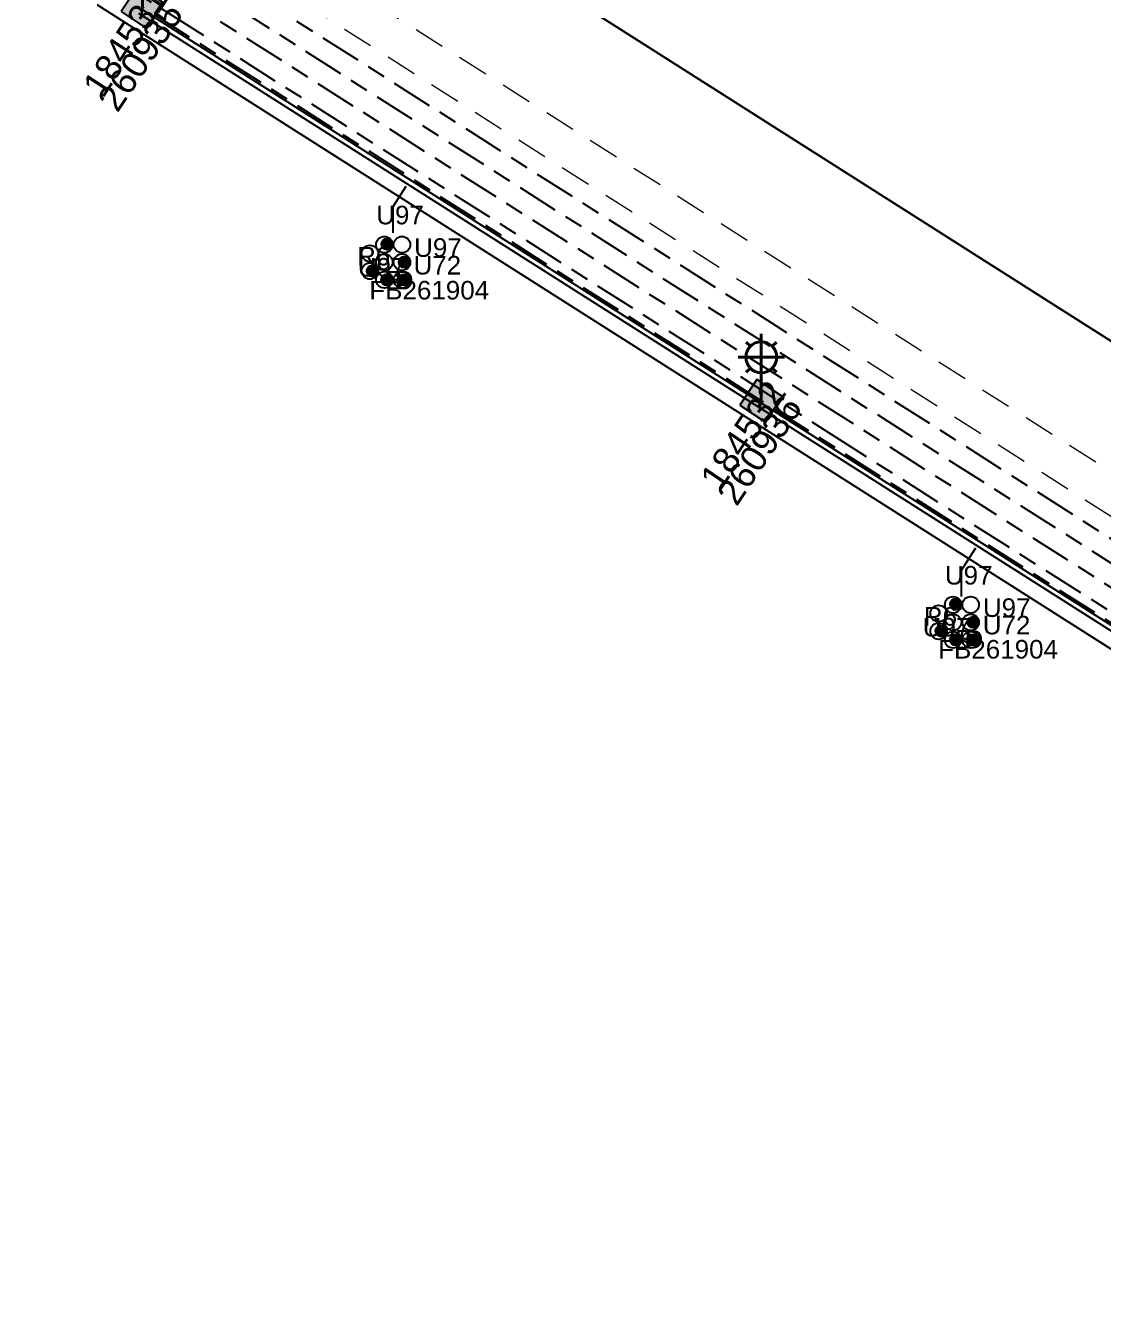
# Model space of a CAD drawing. Header units: metres. Extents: x 0 to 294317, y 0 to 6233398.
# Drawn here: x 292961.3 to 293065.6, y 6231828.6 to 6231952.5 of the extents above; entities that cross this region are included whole.
import ezdxf
from ezdxf import colors
from ezdxf.entities.mleader import LeaderData, LeaderLine
from ezdxf.enums import TextEntityAlignment as Align
from ezdxf.math import Vec2, Vec3

# ---------------------------------------------------------------- set-up
doc = ezdxf.new("R2010")
doc.units = ezdxf.units.M
doc.linetypes.add('Cable Exist UG', pattern=[8.2, 4, -1.2, 1.8, -1.2])
doc.linetypes.add('Dash', pattern=[5, 3, -2])
doc.layers.get('0').update_dxf_attribs({"color": 6})
for name, color, linetype in [('_User Miscellaneous1', 7, 'Continuous'), ('_User Miscellaneous2', 7, 'Continuous'), ('Duct_SP_EXT', 7, 'Continuous'), ('Equip_SP_SL_EXT', 7, 'Continuous'), ('Mains_HV_EXT', 7, 'Continuous'), ('Mains_SL_EXT', 7, 'Continuous'), ('SupportsUG_SP_LV_SL_EXT', 7, 'Continuous')]:
    doc.layers.add(name, color=color, linetype=linetype)
doc.layers.add('Cadastre Developer_SP_EXT', color=9, linetype='Continuous', lineweight=5)
doc.layers.add('Cadastre Land Parcels_SP_EXT', color=9, linetype='Continuous', lineweight=5)
doc.styles.add('COLUMN_LABEL', font='arial.ttf')
doc.styles.add('iecARIAL', font='arial.ttf', dxfattribs={"height": 2})
doc.styles.add('POLE_LABEL', font='arial.ttf')
doc.styles.get("Standard").update_dxf_attribs({"font": 'arial.ttf'})

# ---------------------------------------------------------------- blocks, each defined once
blk = doc.blocks.new('COLUMN_EXT')
blk.add_hatch(color=256).paths.add_polyline_path([(-1.49, 1.48), (-1.49, -1.49), (1.48, -1.49), (1.48, 1.48)])
blk.add_lwpolyline([(-1.49, -1.49), (1.48, -1.49), (1.48, 1.48), (-1.49, 1.48)], close=True)
for tag, height, style, flags, p in [('ASSET_NUM', 2.5, 'COLUMN_LABEL', 8, (2, 2)), ('STRUCTURE_PLANT_NUMBER', 0.2, 'POLE_LABEL', 9, (1.81, 0.03)), ('STREET_CODE', 0.2, 'COLUMN_LABEL', 9, (1.81, -0.2))]:
    blk.add_attdef(tag, text='', height=height, dxfattribs=dict(style=style, flags=flags)).set_placement(p, align=Align.MIDDLE_LEFT)
at = {"flags": 9}
for tag, p in [('COLUMN_TYPE', (1.81, -0.4)), ('OWNED_BY', (1.81, -0.6)), ('STATE', (1.81, -0.8)), ('USAGE', (1.81, -1)), ('LEGEND', (1.81, -1.2)), ('STREETNAME', (1.81, -1.6)), ('SUBURB', (1.81, -1.8)), ('LOCATION', (1.81, -1.4)), ('NOTES', (1.81, -2))]:
    blk.add_attdef(tag, text='', height=0.2, dxfattribs=at).set_placement(p, align=Align.MIDDLE_LEFT)
at = {"flags": 1}
blk.add_attdef('Z', (1.81, -2.35), '', height=0.2, dxfattribs=at)
blk = doc.blocks.new('DUCT_EXT')
blk.add_circle((0, 0.8), 0.8)
at = {"flags": 1}
blk.add_attdef('Z', (0, 0), '', height=0.2, dxfattribs=at)
at = {"flags": 9}
for tag, p in [('DUCT_CODE', (0, 0)), ('XSECT_TYPE', (0, -0.2)), ('STATE', (0, -0.6)), ('FB_REFERENCE', (0, -0.4)), ('NOTES', (0, -0.8))]:
    blk.add_attdef(tag, text='', height=0.2, dxfattribs=at).set_placement(p, align=Align.MIDDLE_LEFT)
blk = doc.blocks.new('SL_LANTERN_EXT')
at = {"lineweight": 40}
for p, q in [((0, 1.97), (0, 6.47)), ((-1.46, 5.68), (-1.06, 5.28)), ((1.46, 5.68), (1.06, 5.28)), ((-2.25, 4.22), (2.25, 4.22)), ((-1.46, 2.76), (-1.06, 3.16)), ((0, 0), (0, 2.72)), ((1.46, 2.76), (1.06, 3.16))]:
    blk.add_line(p, q, dxfattribs=at)
blk.add_circle((0, 4.22), 1.5, dxfattribs=at)
at = {"style": 'iecARIAL', "flags": 8}
blk.add_attdef('ASSET_NUM', (1.5, 1.5), '', height=2.5, dxfattribs=at)
for tag, p, height, flags in [('CONSTRUCTED_VOLTAGE', (0.98, -0.65), 0.2, 9), ('CONTROL_TYPE', (0.98, -0.85), 0.2, 9), ('LANTERN_PURPOSE', (0.98, -1.05), 0.2, 9), ('LANTERN_TYPE', (0.98, -1.25), 0.2, 9), ('LNUMBER', (2.18, -3.25), 2.5, 8), ('OPERATING_VOLTAGE', (0.98, -1.65), 0.2, 9), ('ORIENTATION', (0.98, -1.85), 0.2, 9), ('OWNED_BY', (0.98, -2.05), 0.2, 9), ('STATE', (0.98, -2.25), 0.2, 9), ('NO_PHASES', (0.98, -1.45), 0.2, 9), ('USAGE', (0.98, -2.45), 0.2, 9), ('CEXIST', (0.98, -2.65), 0.2, 9), ('CNEW', (0.98, -2.85), 0.2, 9), ('CNUMBER', (0.98, -3.05), 0.2, 9), ('CREMOVE', (0.98, -3.25), 0.2, 9), ('CREPLACE', (0.98, -3.45), 0.2, 9), ('LKINGHEIGHT', (0.98, -3.65), 0.2, 9), ('LBRACKET', (0.98, -3.85), 0.2, 9), ('LBRACKETVOCAB', (0.98, -4.05), 0.2, 9), ('LCATEGORY', (0.98, -4.25), 0.2, 9), ('LCHARGE1', (0.98, -4.45), 0.2, 9), ('LCHARGE1PERCENT', (0.98, -4.65), 0.2, 9), ('LCHARGE2', (0.98, -4.85), 0.2, 9), ('LCHARGE2PERCENT', (0.98, -5.05), 0.2, 9), ('LCHARGE3', (0.98, -5.25), 0.2, 9), ('LCHARGE3PERCENT', (0.98, -5.45), 0.2, 9), ('LEXIST', (0.98, -5.65), 0.2, 9), ('LLAMP', (0.98, -5.85), 0.2, 9), ('LLAMPVOCAB', (0.98, -6.05), 0.2, 9), ('LMAST', (0.98, -6.25), 0.2, 9), ('LMASTVOCAB', (0.98, -6.45), 0.2, 9), ('LNEW', (0.98, -6.65), 0.2, 9), ('LANTNUMBER', (0.98, -6.85), 0.2, 9), ('LOUTREACH', (0.98, -7.25), 0.2, 9), ('LOUTREACHVOCAB', (0.98, -7.45), 0.2, 9), ('LRATECODE', (0.98, -7.65), 0.2, 9), ('LREMOVE', (0.98, -7.85), 0.2, 9), ('LREPLACE', (0.98, -8.05), 0.2, 9), ('LTYPE', (0.98, -8.25), 0.2, 9), ('LTYPEVOCAB', (0.98, -8.45), 0.2, 9), ('LEGEND', (0.98, -8.65), 0.2, 9), ('LOCATION', (0.98, -8.85), 0.2, 9), ('STREETNAME', (0.98, -9.25), 0.2, 9), ('SUBURB', (0.98, -9.45), 0.2, 1), ('NOTES', (0.98, -9.05), 0.2, 9)]:
    blk.add_attdef(tag, p, '', height=height, dxfattribs=dict(flags=flags))
blk = doc.blocks.new('CABLE_LARGE_EXT')
h = blk.add_hatch(color=256)
edge = h.paths.add_edge_path()
edge.add_arc((0, 0.55), 0.55, 0, 360)
blk.add_circle((0, 0.55), 0.55)
at = {"flags": 1}
blk.add_attdef('Z', (0, 0), '', height=0.2, dxfattribs=at)
at = {"flags": 9}
for tag, p in [('COND_CODE', (0, 0)), ('STATE', (0, -0.4)), ('XSECT_SIZE', (0, -0.6)), ('FB_REFERENCE', (0, -0.2)), ('NOTES', (0, -0.8))]:
    blk.add_attdef(tag, text='', height=0.2, dxfattribs=at).set_placement(p, align=Align.MIDDLE_LEFT)

msp = doc.modelspace()

# ---------------------------------------------------------------- linework, layer by layer
at = {"layer": '_User Miscellaneous1', "linetype": 'Continuous'}
msp.add_lwpolyline([(293190.59, 6232065.82), (293088.49, 6232132.5), (292984.66, 6231973.91), (293087.56, 6231908.46), (293190.59, 6232065.82)], close=True, dxfattribs=at)
msp.add_lwpolyline([(293241.99, 6231810.28), (293190.48, 6231843.03), (293139.02, 6231875.75), (293087.56, 6231908.46), (292984.66, 6231973.91), (292933.2, 6232006.61), (292881.75, 6232039.14), (292875.12, 6232043.36), (292871.8, 6232045.59), (292868.6, 6232048), (292865.53, 6232050.58), (292863.95, 6232052.05), (292850.19, 6232029.43), (292852.86, 6232027.89), (292958.26, 6231960.87), (293147.25, 6231840.71), (293184.8, 6231816.83)], dxfattribs=at)
at = {"layer": 'Cadastre Developer_SP_EXT', "linetype": 'Dash'}
msp.add_lwpolyline([(293166.14, 6231845.81), (292872.2, 6232032.82), (292849.09, 6232048.8), (292846.29, 6232043.56), (292853.93, 6232039.81), (292861.37, 6232035.36), (293164.33, 6231842.65)], dxfattribs=at)
at = {"layer": 'Cadastre Land Parcels_SP_EXT', "linetype": 'Continuous'}
msp.add_lwpolyline([(293020.71, 6231646.68), (293147.25, 6231840.71), (293147.25, 6231840.71), (292958.26, 6231960.87), (292886.03, 6231847.4), (292980.94, 6231784.88)], dxfattribs=at)
at = {"layer": 'Duct_SP_EXT'}
for p, q in [((292972.23, 6231953.71), (293032.18, 6231915.6)), ((292972.49, 6231954.12), (293032.43, 6231916)), ((293032.18, 6231915.6), (293032.31, 6231915.8)), ((293032.18, 6231915.6), (293032.31, 6231915.8)), ((293032.18, 6231915.6), (293092.1, 6231877.5)), ((293032.43, 6231916), (293032.31, 6231915.8)), ((293032.43, 6231916), (293032.31, 6231915.8)), ((293032.43, 6231916), (293092.36, 6231877.9))]:
    msp.add_line(p, q, dxfattribs=at)
for points in [[(292996.86, 6231932.43), (292996.86, 6231934.98), (292998.12, 6231936.94)], [(293051.89, 6231897.21), (293051.89, 6231899.74), (293053.29, 6231901.93)]]:
    msp.add_lwpolyline(points, dxfattribs=at)
at = {"layer": 'Mains_HV_EXT', "linetype": 'Cable Exist UG'}
for points in [[(293259.53, 6231731.65), (293267.88, 6231743.8), (293267.74, 6231747.04), (293270.45, 6231750.64), (293270.45, 6231750.64), (293259.61, 6231760.44), (293259.98, 6231761.88), (293258.47, 6231764.39), (293258.47, 6231764.39), (293258.74, 6231765.76), (293258.74, 6231765.76, 0.267077), (293251.81, 6231779.29), (293251.81, 6231779.29), (293244.74, 6231784.58), (293242.33, 6231786.16), (293228.72, 6231794.83), (293228.72, 6231794.83), (293186.75, 6231821.52), (292878.19, 6232017.71)], [(293251.34, 6231777.18, 0.01532), (293250.68, 6231777.64), (293250.68, 6231777.64), (293249.27, 6231778.75), (293249.27, 6231778.75), (293245.39, 6231781.64), (293242.69, 6231783.53), (293232.73, 6231789.92), (293226.97, 6231793.57), (293226.97, 6231793.57), (293195.37, 6231813.67), (293148.85, 6231843.24), (293148.85, 6231843.24), (293134.74, 6231852.22), (293077.29, 6231888.75), (293077.29, 6231888.75), (293040.82, 6231911.93), (292977.87, 6231951.96), (292977.87, 6231951.96), (292923.92, 6231986.26), (292892.31, 6232006.33)]]:
    msp.add_lwpolyline(points, format="xyb", dxfattribs=at)
for points in [[(292898.44, 6232007.21), (293187.82, 6231823.21)], [(292976.22, 6231960.12), (293070.07, 6231900.45)]]:
    msp.add_lwpolyline(points, dxfattribs=at)
at = {"layer": 'Mains_SL_EXT', "linetype": 'Cable Exist UG'}
for points in [[(293032.51, 6231916.16), (292972.6, 6231954.29)], [(293092.48, 6231878.05), (293032.51, 6231916.16)]]:
    msp.add_lwpolyline(points, dxfattribs=at)

# ---------------------------------------------------------------- block references
at = {"layer": 'Duct_SP_EXT', "rotation": 90}
for name, p in [('DUCT_EXT', (292995.42, 6231930.43)), ('DUCT_EXT', (292996.82, 6231931.28)), ('DUCT_EXT', (292998.52, 6231931.28)), ('DUCT_EXT', (292996.82, 6231929.58)), ('DUCT_EXT', (292998.52, 6231929.58)), ('CABLE_LARGE_EXT', (292998.52, 6231929.58)), ('DUCT_EXT', (292995.42, 6231928.73)), ('CABLE_LARGE_EXT', (292995.42, 6231928.73)), ('DUCT_EXT', (292996.82, 6231927.88)), ('CABLE_LARGE_EXT', (292996.82, 6231927.88)), ('DUCT_EXT', (292998.52, 6231927.88)), ('CABLE_LARGE_EXT', (292998.52, 6231927.88)), ('DUCT_EXT', (293050.48, 6231895.55)), ('DUCT_EXT', (293051.88, 6231896.4)), ('DUCT_EXT', (293053.58, 6231896.4)), ('DUCT_EXT', (293051.88, 6231894.7)), ('DUCT_EXT', (293053.58, 6231894.7)), ('CABLE_LARGE_EXT', (293053.58, 6231894.7)), ('DUCT_EXT', (293050.48, 6231893.85)), ('CABLE_LARGE_EXT', (293050.48, 6231893.85)), ('DUCT_EXT', (293051.88, 6231893)), ('DUCT_EXT', (293053.58, 6231893)), ('CABLE_LARGE_EXT', (293051.88, 6231893)), ('CABLE_LARGE_EXT', (293053.58, 6231893))]:
    msp.add_blockref(name, p, dxfattribs=at)
at = {"layer": 'Duct_SP_EXT'}
for p in [(292996.28, 6231930.79), (293051.33, 6231895.91)]:
    msp.add_blockref('CABLE_LARGE_EXT', p, dxfattribs=at)
at = {"layer": 'Equip_SP_SL_EXT'}
ref = msp.add_blockref('SL_LANTERN_EXT', (292972.6, 6231954.29), dxfattribs=at)
ref.add_attrib('ASSET_NUM', '184531', dxfattribs={"layer": '0', "height": 2.5, "rotation": 56.8286, "style": 'iecARIAL'}).set_placement((292974.1, 6231955.79), align=Align.MIDDLE_RIGHT)
ref = msp.add_blockref('SL_LANTERN_EXT', (293032.51, 6231916.16), dxfattribs=at)
ref.add_attrib('ASSET_NUM', '184532', dxfattribs={"layer": '0', "height": 2.5, "rotation": 55.8757, "style": 'iecARIAL'}).set_placement((293034.01, 6231917.66), align=Align.MIDDLE_RIGHT)
at = {"layer": 'SupportsUG_SP_LV_SL_EXT'}
ref = msp.add_blockref('COLUMN_EXT', (292972.6, 6231954.29), dxfattribs=dict(at, rotation=326.394779359737))
ref.add_attrib('ASSET_NUM', '260935', dxfattribs={"layer": '0', "height": 2.5, "rotation": 56.1109, "style": 'COLUMN_LABEL'}).set_placement((292974.6, 6231955.04), align=Align.TOP_RIGHT)
ref = msp.add_blockref('COLUMN_EXT', (293032.51, 6231916.16), dxfattribs=dict(at, rotation=326.394779359737))
ref.add_attrib('ASSET_NUM', '260936', dxfattribs={"layer": '0', "height": 2.5, "rotation": 56.2905, "style": 'COLUMN_LABEL'}).set_placement((293034.51, 6231916.91), align=Align.TOP_RIGHT)

# ---------------------------------------------------------------- texts
at = {"layer": '_User Miscellaneous2'}
for s, p in [('U97', (292995.23, 6231933.25)), ('R6', (292993.38, 6231929.27)), ('U97', (292998.9, 6231930.1)), ('U97', (292993.45, 6231928.19)), ('U72', (292998.84, 6231928.39)), ('B', (292996.14, 6231926.94)), ('D', (292997.04, 6231926.94)), ('FB261904', (292994.56, 6231925.97)), ('U97', (293050.28, 6231898.36)), ('R6', (293048.25, 6231894.38)), ('U97', (293053.96, 6231895.22)), ('U97', (293048.14, 6231893.33)), ('U72', (293053.95, 6231893.53)), ('B', (293051.28, 6231892.16)), ('D', (293052.18, 6231892.16)), ('FB261904', (293049.63, 6231891.19))]:
    msp.add_text(s, height=1.8, dxfattribs=at).set_placement(p)

# ---------------------------------------------------------------- next in the draw order: leaders
at = {"layer": '_User Miscellaneous1'}
ml = msp.add_multileader_mtext('Standard', dxfattribs=at)
ml.set_content('LOT 435 \\PDP 1129749', color=256)
ml.set_leader_properties()
ml.build(insert=Vec2(0, 0))
ml.multileader.update_dxf_attribs({"has_text_frame": 1})
ctx = ml.context
ctx.base_point, ctx.char_height, ctx.plane_origin = Vec3(293228.99, 6231985.12), 3.5, Vec3(293181.97, 6231992.79)
ctx.text_align_type = 1
notes = []
notes.append((ctx, [(0, (0, 0, 0), (0, 0), (1, 0), 1, [])]))
ctx.mtext.insert, ctx.mtext.width, ctx.mtext.defined_height, ctx.mtext.alignment, ctx.mtext.flow_direction = Vec3(293246.19, 6231987.15), 36.8365, 7.89, 2, 5
ctx.mtext.has_bg_fill, ctx.mtext.bg_color, ctx.mtext.bg_scale_factor, ctx.mtext.bg_transparency, ctx.mtext.use_window_bg_color = 1, -1023410177, 1.5, 0, 0
for ctx, leaders in notes:
    for number, flags, end, landing, length, lines in leaders:
        leader = LeaderData()
        leader.index, (leader.has_last_leader_line, leader.has_dogleg_vector, leader.attachment_direction) = number, flags
        leader.last_leader_point, leader.dogleg_vector, leader.dogleg_length = Vec3(end), Vec3(landing), length
        for number, points, colour, breaks in lines:
            line = LeaderLine()
            line.index, line.vertices, line.color, line.breaks = number, Vec3.list(points), colors.encode_raw_color(colour), breaks
            leader.lines.append(line)
        ctx.leaders.append(leader)

doc.saveas('drawing.dxf')
